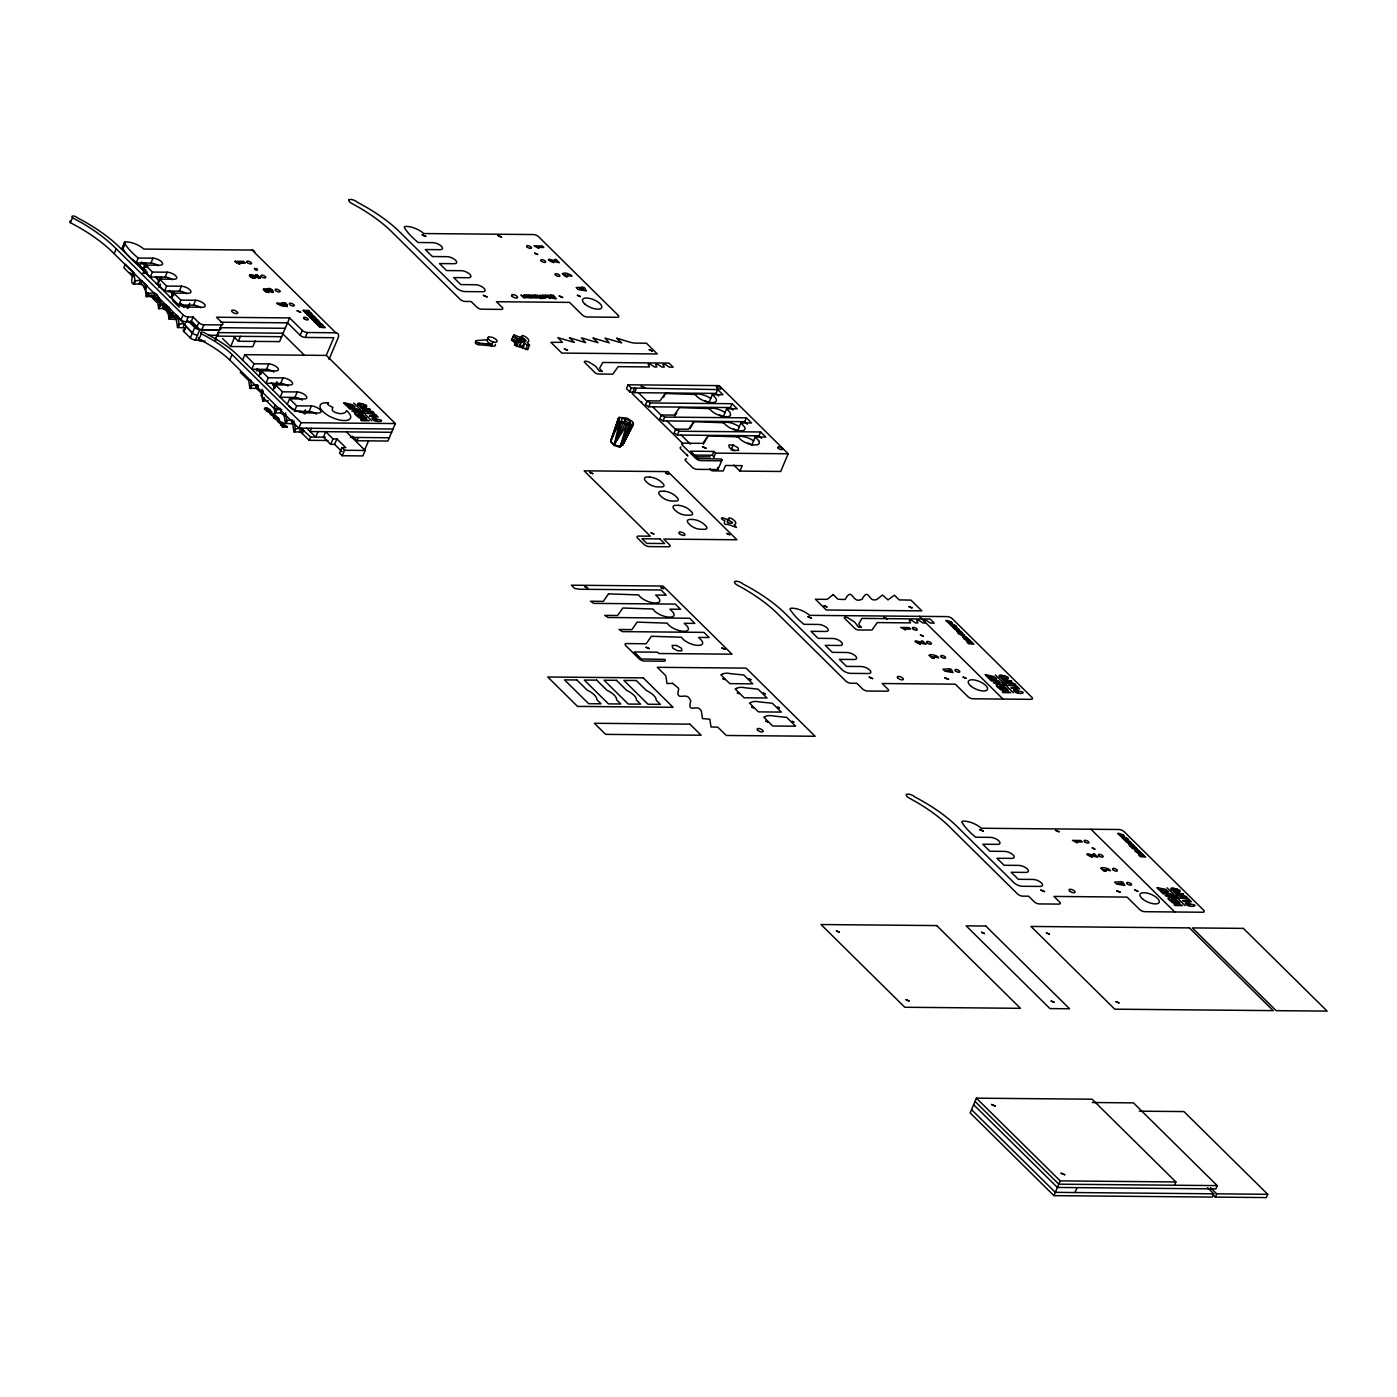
<?xml version="1.0" encoding="UTF-8"?>
<svg xmlns="http://www.w3.org/2000/svg" width="1397" height="1397" viewBox="0 0 1397 1397"><rect width="100%" height="100%" fill="white"/><g stroke="black" fill="none" stroke-linecap="round" stroke-linejoin="round"><path stroke-width="1.5" d="M317.573 320.419L315.67 319.11L317.329 320.611M171.883 295.5L173.455 291.763L174.171 293.597M238.992 263.282L244.877 262.846L239.149 263.527M633.417 424.339L622.695 444.84L620.216 446.551L614.191 444.77L610.646 441.26L619.028 417.389L627.148 418.14L632.09 421.265L633.417 424.339L622.416 445.224L618.941 446.848L614.296 445.468L610.559 441.557L618.469 418.07M249.469 275.279L251.408 274.685L257.275 276.449L249.469 275.157L251.704 277.427L254.795 278.003L252.7 278.16L249.679 276.274L249.853 274.703M259.772 373.558L261.256 369.891M261.152 370.275L261.972 371.742M263.736 289.144L266.897 289.354L263.317 289.65L265.867 292.078L268.591 292.497L263.474 289.092M266.757 289.685C269.935 284.761 277.671 296.408 269.534 291.03M320.245 327.3L318.795 325.518L320.245 327.3L325.064 327.719M516.349 344.256L514.533 345.216L518.916 346.666L520.994 341.759L522.915 342.09C527.664 338.126 518.409 335.769 519.125 340.833M254.76 252.036A5.902 3.772 -45.4 0 0 252.071 250.063L143.769 249.068A13.376 5.413 23 0 0 125.852 241.96L124.508 242.449L124.804 243.689A63.406 25.687 23 0 0 138.251 258.043L152.989 258.183A6.496 2.637 23 0 1 161.458 261.728A6.496 2.637 23 0 1 160.096 265.203L145.358 265.063L152.448 272.066L167.203 272.205A6.496 2.637 23 0 1 175.655 275.75A6.496 2.637 23 0 1 174.293 279.225L159.555 279.086L157.459 283.993L164.567 291.013L179.305 291.152A6.496 2.637 23 0 1 186.692 293.789M514.533 345.216L516.558 340.17L518.584 339.593L513.45 335.839L514.166 334.948L519.038 336.921A5.326 2.148 23 0 1 522.199 337.166L521.919 335.524L524.067 335.961A7.806 3.161 23 0 1 527.193 342.352L529.498 345.146L527.629 349.582L518.916 346.666M318.935 324.523C316.159 324.75 323.004 322.497 317.556 320.699A37.108 15.035 23 0 0 314.587 320.646L311.741 318.376M254.673 278.335L251.198 276.396L255.145 277.2M268.591 292.497L265.273 290.611L268.207 291.047C275.977 292.549 267.91 287.747 269.272 291.379L271.699 290.611M265.5 290.401L268.73 292.165M616.339 427.465L619.028 417.389L610.646 441.26L619.797 421.143L618.4 418.96M618.941 446.848L620.146 446.691L626.712 424.967L632.858 425.02M621.159 422.278L626.712 424.967L614.191 444.77L619.797 421.143L621.159 422.278L614.296 445.468M141.324 263.439L145.602 263.474L147.768 266.67M276.868 381.643L275.96 385.52M610.646 441.26L618.871 420.008M630.379 425.579L620.146 446.691L628.633 425.421M627.393 433.053L622.695 444.84L633.487 423.448M622.835 423.343L614.191 444.77L624.738 424.269M352.254 436.213L356.864 440.754L358.261 437.471M242.537 360.129L244.859 354.663L326.322 355.414L395.334 423.553L387.912 441.033L356.864 440.754M718.215 468.938L721.917 460.207M220.132 327.771A3.894 1.572 23 0 1 219.312 329.849L201.779 329.692A3.894 1.572 23 0 1 196.698 327.562L191.022 321.956L186.115 321.904A3.894 1.572 23 0 1 181.034 319.773L114.17 253.73A100.322 40.653 23 0 0 79.018 227.397L70.409 222.647L72.487 217.74A3.248 1.31 23 0 1 73.185 216.011A3.248 1.31 23 0 1 77.411 217.792A100.322 40.653 23 0 1 121.155 248.858L177.681 304.494L183.95 307.026L202.687 307.253A6.496 2.637 23 0 0 204.049 303.795A6.496 2.637 23 0 0 195.597 300.25L180.859 300.111L173.752 293.108L171.656 298.015L178.764 305.035L193.502 305.157A6.496 2.637 23 0 1 200.889 307.811M114.17 253.73L116.248 248.823A100.322 40.653 23 0 0 81.113 222.472L72.487 217.74M124.508 242.449L122.726 248.596A63.406 25.687 23 0 0 136.173 262.968L150.911 263.107A6.496 2.637 23 0 1 158.28 265.744M122.342 247.915L124.787 242.187M122.43 248.142L125.241 242.013M122.726 248.596L124.804 243.689M136.173 262.968L138.251 258.043M131.632 275.471L133.117 271.961L125.311 264.26L123.827 267.753L131.632 275.471A4.558 1.851 23 0 1 132.436 276.763C128.297 290.96 142.005 278.405 144.415 288.079A4.558 1.851 23 0 1 145.201 289.371L146.301 296.566L151.889 296.426M132.436 276.763L133.902 273.253A4.558 1.851 23 0 0 133.117 271.961M140.102 265.587L141.586 262.095L146.004 267.386M133.448 283.818L134.933 280.326L133.902 273.253M134.129 284.185L135.614 280.692L140.713 280.308L145.899 284.586A4.558 1.851 23 0 1 146.685 285.879C142.581 299.779 155.277 287.992 157.966 296.513A4.558 1.851 23 0 1 158.752 297.805L160.463 305.227L158.909 308.72L164.34 308.37L167.134 310.518A4.558 1.851 23 0 1 167.919 311.81L169.02 319.005L176.284 319.564L177.541 327.422L184.736 327.911M145.69 263.474L144.118 267.491L146.144 263.457M145.69 264.312L143.262 269.97L150.37 276.99L165.108 277.13A6.496 2.637 23 0 1 172.495 279.767M144.485 268.294L145.969 264.801M143.035 273.201L144.52 269.708L132.663 259.44M139.106 283.801L140.591 280.308M143.577 273.253L145.061 269.761M144.415 273.55L145.969 269.918M140.73 284.447L142.215 280.954M150.911 263.107L152.989 258.183M144.415 288.079L145.899 284.586M145.201 289.371L146.685 285.879M150.37 276.99L152.448 272.066M146.214 296.443L147.698 292.951M146.895 296.81L148.379 293.318M158.49 282.264L160.061 278.527L160.323 279.854M158.839 308.72L157.267 301.298A4.558 1.851 23 0 0 156.481 300.006L151.906 295.867L155.224 296.915L154.281 295.448L150.893 294.942L150.911 296.147L149.042 295.046L150.928 296.932L153.443 296.985L154.98 293.562M158.734 287.677L160.271 284.028M165.108 277.13L167.203 272.205M156.481 300.006L157.966 296.513M157.267 301.298L158.752 297.805M164.567 291.013L166.645 286.088L181.4 286.228A6.496 2.637 23 0 1 189.852 289.773A6.496 2.637 23 0 1 188.49 293.23L173.752 293.108M158.298 308.37C162.593 305.245 155.766 302.747 162.733 303.76L163.606 304.633L160.306 304.668L164.776 305.786L159.834 304.86M163.955 308.353L165.44 304.843L168.618 307.026A4.558 1.851 23 0 1 169.404 308.318L170.504 315.512L177.768 316.071L179.026 323.929L185.155 323.842M165.579 308.981L167.064 305.489M171.883 295.78L173.368 292.008M171.971 296.094L173.455 292.602M167.134 310.518L168.618 307.026M167.919 311.81L169.404 308.318M179.305 291.152L181.4 286.228M168.932 318.883L170.417 315.39M169.613 319.249L171.098 315.739M178.764 305.035L180.859 300.111M174.887 318.848L176.371 315.338M176.371 319.756L177.856 316.263M177.454 327.3L178.938 323.79M181.034 319.773L183.129 314.866L116.248 248.823M178.135 327.649L179.619 324.156M183.129 327.282L184.614 323.772M186.115 321.904L188.211 316.997L193.1 317.032L198.793 322.637A3.894 1.572 23 0 0 203.857 324.768L221.39 324.925A3.894 1.572 23 0 0 222.21 322.864L216.535 317.241L289.633 317.922L302.276 330.39A3.894 1.572 23 0 0 307.357 332.521L335.856 332.783A5.885 3.772 -45.4 0 1 338.179 337.742L329.011 359.378M193.502 305.157L195.597 300.25M201.901 340.117L195.405 340.047A3.894 1.572 23 0 1 190.324 337.917L183.933 331.613L186.028 326.688A3.894 1.572 23 0 1 185.487 325.047M191.022 321.956L193.1 317.032M190.324 337.917L194.742 327.544L187.669 320.577M196.698 327.562L198.793 322.637M195.405 340.047L199.806 329.675L219.312 329.849M201.779 329.692L203.857 324.768M393.011 429.019L298.766 428.163L229.754 360.007A68.034 27.573 23 0 0 204.957 342.352L198.985 339.244L201.308 333.778A3.248 1.31 23 0 1 201.989 332.049A3.248 1.31 23 0 1 206.215 333.813A68.034 27.573 23 0 1 237.001 354.594L292.951 409.915M244.877 262.846L243.41 261.361L234.871 261.553L243.27 261.693L244.737 263.177M235.883 262.095L237.28 263.125L235.01 261.222M238.712 264.068L239.69 264.085M239.551 263.946L239.131 262.95M214.911 340.222L221.39 324.925M251.285 276.641L260.331 278.108L259.144 278.073M251.722 276.903L254.795 278.003M252.071 276.973L252.368 276.065M255.529 275.157L257.083 274.842L260.331 278.108M257.083 274.842L260.191 278.422M222.525 338.458L230.68 346.508L234.801 336.799M229.754 360.007L232.077 354.559A68.034 27.573 23 0 0 207.262 336.904L201.308 333.778M233.736 336.712L238.328 341.252L240.424 336.328M265.29 290.541L266.408 290.157M268.207 291.047L267.089 291.013M267.246 289.057L268.434 288.708M268.294 289.039L269.359 288.76M269.219 289.074L270.145 288.882M269.673 290.716L273.358 292.078L271.542 289.441M255.267 340.885L252.805 346.718L230.68 346.508M277.235 302.922C277.27 304.441 276.274 304.895 285.477 303.393L286.961 304.878L285.617 303.062L282.299 302.59M256.262 370.746L275.925 370.921A6.496 2.637 23 0 0 277.287 367.463A6.496 2.637 23 0 0 268.835 363.919L254.079 363.779L251.774 369.245L266.513 369.384A6.496 2.637 23 0 1 273.882 372.021M280.483 304.756L284.185 304.494L284.709 305.472L280.483 304.756L284.709 305.472M268.276 400.852L262.706 400.991L261.606 393.797A4.558 1.851 23 0 0 260.802 392.505L256.35 388.383L249.888 388.331L251.233 384.961L250.465 379.67M285.617 304.511C290.541 308.859 282.735 303.882 287.101 304.546M250.517 388.61L251.914 385.328L257.747 385.118M258.864 376.247L261.204 370.572M260.017 374.326L261.326 370.886L268.276 377.801L283.032 377.941A6.496 2.637 23 0 1 291.484 381.486A6.496 2.637 23 0 1 290.122 384.943L272.694 384.891M260.139 374.501L261.518 371.218M255.511 388.226L256.891 384.943M257.118 388.855L258.515 385.589M266.513 369.384L268.835 363.919M289.633 317.922L279.557 341.619L238.328 341.252M260.802 392.505L262.199 389.222M261.606 393.797L263.003 390.514M268.276 377.801L265.971 383.267L280.71 383.407A6.496 2.637 23 0 1 288.079 386.043M280.395 408.343L273.917 408.273L261.274 395.788L262.653 392.505A2.881 1.17 23 0 1 263.282 391.562M262.619 400.869L264.016 397.586L263.3 401.218M303.376 310.361L306.938 312.125L304.424 311.88L303.376 310.361L308.335 310.448C310.85 313.19 300.931 310.326 309.121 311.252M306.851 313.854L308.161 315.181L313.592 315.722L308.021 315.495C302.101 311.514 319.861 314.674 306.048 313.504L305 312.002L307.078 311.81M275.558 384.018L274.074 387.685L275.488 384.926L282.491 391.824L297.229 391.963A6.496 2.637 23 0 1 305.681 395.508A6.496 2.637 23 0 1 304.319 398.966L289.581 398.844L287.258 404.292M273.061 390.269L275.471 384.542M274.318 388.453L275.628 385.013M306.048 313.504L305 312.002M306.938 312.736L310.344 312.474L307.078 312.404M308.981 311.583L308.335 310.448M305.786 311.199L309.453 311.566L305.646 311.514M308.44 314.831L310.693 315.041M326.252 355.397L333.761 337.707L305.262 337.445A3.894 1.572 23 0 1 300.18 335.315L302.276 330.39M280.71 383.407L283.032 377.941M309.226 316.63C311.531 314.954 313.015 317.957 309.278 316.089M309.61 315.827L310.658 318.149L316.682 318.83C307.165 319.669 318.464 320.664 315.966 318.586L313.312 318.533L315.67 319.11M306.711 314.185L311.129 313.26L306.187 313.172M311.234 314.709L314.43 317.049L311.374 314.377M311.706 317.276L310.605 317.241L311.653 316.333M311.321 316.071L311.566 317.136M310.658 318.149L309.645 316.63M311.252 316.997L313.731 315.862L311.723 315.862M311.566 318.918L312.771 318.202M312.474 317.276L314.849 316.997L315.617 318.237L312.474 317.276L314.569 316.717M273.917 408.273L275.314 405.008M311.688 319.215L311.915 318.272M312.107 318.533L314.517 319.284M312.439 319.948L313.888 319.11L312.928 319.127M305.262 337.445L307.357 332.521M282.491 391.824L280.168 397.289L294.907 397.429A6.496 2.637 23 0 1 302.276 400.066M312.928 320.262L312.142 319.267M313.417 320.472L317.468 320.297M274.703 412.814L276.082 409.496L281.74 409.478L280.36 412.761L275.244 413.128L273.934 407.487M316.84 323.091L317.887 325.396L322.847 325.484L318.027 325.064L316.595 323.563L321.659 324.296L319.651 323.109A37.108 15.035 23 0 1 316.508 323.039L314.15 321.712L314.43 320.297M275.366 413.145L276.763 409.862M314.15 321.712L314.447 320.978A37.108 15.035 23 0 1 316.333 320.978M315.198 321.886L318.865 321.851M315.041 322.497L315.338 321.554M315.408 322.707L316.036 321.816M315.792 322.864L316.648 322.707A37.108 15.035 23 0 0 319.634 322.759L317.905 320.751M317.119 320.664L317.625 319.703M316.368 323.685L316.648 322.707M317.416 321.031L317.713 319.913M317.905 321.904L319.04 321.223M318.481 324.261L318.935 323.109M318.708 326.13L319.686 325.361L318.743 325.763M322.847 325.484L319.581 324.383L321.799 323.964M319.703 324.541L322.986 325.152M319.546 325.693L325.204 327.387M321.764 325.92L319.93 326.584L324.296 326.479M320.053 326.723L321.45 326.427L319.965 325.693M321.31 326.758L321.467 325.711M328.085 440.492L309.226 440.317L300.669 431.987L294.051 431.917L292.619 423.902L285.355 423.343L284.324 416.236L285.721 412.953M294.907 397.429L297.229 391.963M285.337 423.291L286.734 420.026L285.966 414.717M286.018 423.658L287.415 420.375L292.671 419.973L291.275 423.256M288.812 405.776A12.975 5.256 23 0 0 305.751 412.883L318.516 412.988A6.496 2.637 23 0 0 319.896 409.531A6.496 2.637 23 0 0 311.426 405.986L296.688 405.846L294.365 411.312L309.104 411.451A6.496 2.637 23 0 1 316.49 414.088M292.776 424.182L294.173 420.899M293.859 431.708L295.256 428.425L294.435 422.785M294.54 432.075L295.937 428.792L301.315 428.442L310.623 437.034L325.274 437.174M304.092 413.18L305.489 409.897L304.092 412.517L304.895 414.106M298.766 428.163L301.088 422.697L395.334 423.553M299.517 431.69L300.914 428.408M309.104 411.451L311.426 405.986M301.141 432.337L302.538 429.054M302.346 433.524L303.725 430.241M311.426 428.268L310.029 431.551L391.614 432.302M309.226 440.317L310.623 437.034M318.01 431.621L315.705 437.086L306.502 428.006M332.992 438.885L325.711 431.69L323.406 437.156L330.67 444.351L332.992 438.885L336.921 438.92L345.792 447.686L341.863 447.651L339.558 453.099L342.213 455.736L362.853 455.928L365.176 450.463L346.351 431.883M330.67 444.351L334.599 444.386L336.921 438.92M342.213 455.736L344.535 450.271L365.176 450.463M364.338 450.76L368.459 441.05M475.923 342.143L476.569 340.606L487.326 339.663A4.924 1.991 23 0 0 491.901 344.273L479.119 343.138A2.357 0.96 23 0 1 476.272 341.863A2.357 0.96 23 0 1 476.569 340.606M475.574 342.213A2.357 0.96 23 0 0 475.801 343.54A2.357 0.96 23 0 0 478.473 344.675L479.119 343.138M487.326 339.663L488.356 337.253M492.914 341.863L491.255 345.792L478.473 344.675M516.209 343.313L511.564 340.257L513.45 335.839M511.564 340.257L514.166 334.948M513.764 341.794L515.65 337.375M515.563 342.405L517.746 338.196M515.214 344.203L517.082 339.768M516.628 346.613L518.514 342.178L520.784 342.23M519.754 340.798L521.116 337.847M520.348 341.06L521.849 337.952M521.029 341.2L522.268 338.249M521.291 341.078L522.67 338.179M519.771 346.054L523.002 338.476M522.234 341.444L523.369 338.441M522.443 341.741L523.7 338.79M523.002 341.828L524.154 338.825M523.683 342.265L524.346 339.157M522.426 346.962L524.294 342.544L522.915 342.09M522.757 347.207L524.294 342.544M523.246 348.115L524.643 342.789M525.604 349.599L527.472 345.181L529.498 345.146M733.809 465.044L739.939 471.103L780.679 471.47L788.187 453.781L719.193 385.624L628.074 384.804L626.45 388.628L629.68 391.824L634.587 392.662L716.085 393.413L718.687 395.98M629.68 391.824L631.304 387.999L717.691 389.588L722.913 394.74L712.348 394.653L708.855 402.842A11.787 4.785 23 0 0 705.974 401.131L704.909 400.642M634.622 388.017L632.23 393.605L683.011 443.757M634.587 392.662L636.211 388.837M625.437 418.733L621.403 418.698L621.909 421.161L626.45 423.675L630.484 423.71L629.977 421.248L625.437 418.733L624.075 422.767M625 420.584L629.052 423.431L629.977 421.248M712.348 394.653L714.827 397.097A10.827 4.383 23 0 1 712.313 402.58A11.403 4.628 23 0 1 695.322 394.495L665.199 393.483L659.943 400.974L647.108 400.852L645.484 404.676L648.767 406.789L730.387 407.54L732.988 410.107M648.767 406.789L650.391 402.965L732.011 403.716L737.214 408.867L726.65 408.78L723.175 416.97A11.787 4.785 23 0 0 720.276 415.258L719.56 414.769M663.575 397.307L665.199 393.483M726.65 408.78L730.125 412.464L730.614 415.136A10.827 4.383 23 0 1 726.615 416.708A11.403 4.628 23 0 1 709.624 408.623L679.518 407.61L674.245 415.101L661.427 414.979L659.803 418.803L663.069 420.916L744.688 421.667L747.29 424.234M663.069 420.916L664.693 417.092L746.312 417.843L751.516 422.994L740.951 422.907L737.476 431.097A11.787 4.785 23 0 0 734.578 429.385L733.53 428.879M740.951 422.907L744.758 427.203A10.827 4.383 23 0 1 740.916 430.835A11.403 4.628 23 0 1 723.925 422.75L693.82 421.737L688.546 429.228L675.729 429.106L674.105 432.93L677.37 435.043L758.99 435.794L761.592 438.361M677.37 435.043L678.994 431.219L760.614 431.97L765.818 437.121L755.236 436.999L751.778 445.224A11.787 4.785 23 0 0 748.879 443.513L747.814 443.024M693.82 421.737L690.083 428.565M716.085 393.413L717.691 389.588M758.99 441.19L759.374 442.43A10.827 4.383 23 0 1 755.218 444.962A11.403 4.628 23 0 1 738.245 436.877L708.122 435.864L703.337 444.176M730.387 407.54L732.011 403.716M693.174 455.073L712.26 455.247L713.884 451.423L715.596 453.117L788.187 453.781M713.85 457.221L715.596 453.117M731.539 448.891L733.163 445.067L738.035 447.756L738.576 450.41L734.263 450.375M744.688 421.667L746.312 417.843M739.939 471.103L742.261 465.638L725.549 465.48L723.227 470.946L712.994 470.859A6.496 4.156 -45.4 0 1 709.99 468.676M758.99 435.794L760.614 431.97M1174.475 1185.232L1175.872 1181.949L1092.105 1099.212L976.416 1098.164L970.164 1112.903L1053.932 1195.64L1212.369 1197.089L1213.766 1193.806L1207.549 1187.677M1053.932 1195.64L1060.201 1180.884L1175.872 1181.949M1074.974 1192.532L1077.07 1187.625M1092.227 1102.512L1133.456 1102.879L1217.241 1185.616L1215.844 1188.899L1057.407 1187.45L973.639 1104.713M1215.32 1197.107L1216.7 1193.841L1267.725 1194.295L1266.328 1197.578L1215.32 1197.107L1212.212 1194.051M313.976 321.275L316.386 320.664M633.033 422.4L622.695 444.84L631.828 425.456L620.216 446.551M158.577 282.019L161.476 276.763M189.765 303.306L188.089 308.143M187.303 308.562L189.241 305.052M373.645 418.856L374.186 418.663A3.056 1.24 23 0 1 374.623 418.681L376.893 419.956M674.734 415.922L676.829 412.936M708.122 435.864L702.866 443.355L683.29 443.181A3.894 1.572 23 0 0 682.469 445.259L695.881 458.495A3.894 1.572 23 0 0 700.962 460.626L720.45 460.8A3.894 1.572 23 0 0 721.516 459.002L698.011 458.583L690.555 451.196L713.884 451.423M122.412 247.356L123.774 246.885M178.205 317.783L192.419 333.01A3.894 1.572 23 0 0 197.501 335.14M317.835 323.964L319.075 324.191M349.302 407.033L352.323 408.238L349.25 407.418M990.875 678.942L993.896 680.129L990.84 679.309M1162.636 891.845L1165.657 893.032L1162.583 892.229M569.522 337.76L585.622 342.649L581.379 337.864L598.021 342.684L593.166 338.126M593.184 337.987L609.284 342.876L605.041 338.074L621.682 342.911L616.845 338.353M616.845 338.214L629.331 342.003A13.079 5.309 23 0 0 635.618 343.121L646.444 343.208L657.341 353.965L561.804 353.092L550.907 342.335L562.485 342.352L557.822 337.62L574.359 342.475L569.505 337.899M520.383 337.882C516.069 339.488 530.022 344.221 524.853 339.261M348.342 406.073L348.482 406.056A2.427 0.978 23 0 0 347.731 406.911A3.912 1.589 23 0 0 348.307 407.575L349.861 409.077L357.353 409.146L353.249 408.238L355.117 406.929L354.14 405.986L351.695 406.894A2.27 0.926 23 0 0 349.791 406.16A3.65 1.484 23 0 0 348.499 406.073M304.86 312.334L306.938 312.125M162.122 305.105L165.44 304.843M310.85 316.648L311.845 316.944M963.668 635.845C967.842 634.535 958.22 633.819 961.38 634.587L958.901 633.871L967.248 637.94L963.843 637.905L962.271 636.63L963.092 636.124M280.36 412.761L283.521 414.944A4.558 1.851 23 0 1 284.324 416.236M328.365 402.93A2.462 0.995 23 0 0 327.596 403.209A3.37 1.362 23 0 0 328.784 405.182A10.443 4.226 23 0 0 332.905 407.4A30.228 12.241 23 0 0 332.259 410.002A3.807 1.537 23 0 0 336.031 412.726A8.941 3.615 23 0 0 342.003 413.529A16.38 6.636 23 0 0 346.491 410.578A16.467 6.671 23 0 1 345.076 420.549A16.467 6.671 23 0 1 322.724 411.382A16.467 6.671 23 0 1 327.631 402.825L328.47 402.912M155.521 277.566L161.965 277.619M167.675 291.676L174.119 291.729M551.326 298.067L547.187 295.186L550.086 295.413L552.933 298.085L549.72 296.112M155.119 297.229L156.796 297.91L155.783 297.893M181.977 305.803L188.42 305.856M171.464 314.046L172.722 314.29L170.364 313.207M220.901 322.218L287.555 322.829L300.18 335.315M220.726 327.701L285.215 328.295M218.142 332.626L283.137 333.219M208.328 335.228L216.989 335.315A3.894 1.572 23 0 0 218.054 333.516L218.054 333.516M216.657 336.118L281.653 336.712M199.3 341.043L205.132 341.095M353.738 403.035L360.251 409.373M365.333 414.49L371.742 420.811M376.858 419.956L373.959 419.467A2.497 1.013 23 0 1 373.488 418.821M350.507 437.401L389.292 437.767M733.163 445.067L728.85 445.032L729.391 447.686L734.787 450.69M694.326 456.767L710.252 456.924M950.798 623.062L952.056 623.306L949.698 622.224M965.379 639.756L969.396 639.791L971.125 641.625L967.405 641.764L966.532 640.891L969.832 640.874L965.1 639.389M995.31 674.926L1001.736 681.265M1006.905 686.381L1013.331 692.72M1002.994 699.076L973.028 698.797A3.894 1.572 23 0 1 967.946 696.666L955.304 684.181L882.206 683.517L887.881 689.123A3.894 1.572 23 0 1 887.06 691.201L867.589 691.026A3.894 1.572 23 0 1 862.508 688.896L856.832 683.29L850.93 683.238A3.894 1.572 23 0 1 845.849 681.107L778.967 615.064A100.322 40.653 23 0 0 743.833 588.713L737.389 585.151A4.994 2.026 23 0 1 734.578 581.781L734.735 581.571A5.186 2.095 23 0 1 743.082 584.051A100.322 40.653 23 0 1 786.843 615.134L842.216 669.827A6.514 2.637 23 0 0 850.354 673.371L868.358 673.529A6.496 2.637 23 0 0 869.737 670.071A6.496 2.637 23 0 0 861.268 666.526L846.53 666.386L839.422 659.367L854.161 659.506A6.496 2.637 23 0 0 855.523 656.049A6.496 2.637 23 0 0 847.071 652.504L832.333 652.364L825.225 645.344L839.964 645.484A6.496 2.637 23 0 0 841.326 642.026A6.496 2.637 23 0 0 832.874 638.481L818.118 638.342L811.028 631.322L825.767 631.461A6.496 2.637 23 0 0 827.129 628.004A6.496 2.637 23 0 0 818.677 624.459L803.921 624.319A63.406 25.687 23 0 1 790.475 609.965A3.807 1.537 23 0 1 791.523 608.236A13.376 5.413 23 0 1 809.439 615.344L947.236 616.601A3.894 1.572 23 0 1 952.317 618.731L1031.824 697.26A3.894 1.572 23 0 1 1031.003 699.321L1002.994 699.076L919.226 616.339M1137.123 852.659L1141.157 852.694L1142.886 854.545L1139.166 854.667L1138.293 853.794L1141.593 853.777L1136.861 852.292M1167.071 887.828L1173.48 894.167M1178.666 899.284L1185.093 905.623M1139.306 1111.174L1183.94 1111.575L1267.725 1194.295M1217.241 1185.616L1058.804 1184.167L975.036 1101.43M1213.766 1193.806L1055.329 1192.357L971.544 1109.637M362.207 404.117L360.216 404.082A4.732 1.921 23 0 0 359.291 404.309A2.2 0.891 23 0 0 359.064 404.624L359.937 405.479A3.685 1.502 23 0 0 362.155 406.003L364.303 406.038A4.331 1.764 23 0 0 364.949 405.846A2.183 0.873 23 0 0 365.193 405.532L364.303 404.676A3.475 1.397 23 0 0 362.26 404.17M1173.567 888.894L1175.541 888.929A4.383 1.781 23 0 1 1176.763 889.156A2.183 0.891 23 0 1 1177.654 889.47L1178.527 890.343A3.231 1.31 23 0 1 1177.601 890.815L1175.558 890.867A4.278 1.729 23 0 1 1174.144 890.622A2.183 0.891 23 0 1 1173.27 890.291L1172.415 889.557A3.754 1.519 23 0 1 1173.62 888.946M277.095 303.236L282.578 303.341M285.477 304.843L286.961 304.878M287.38 306.275L279.19 304.878M287.241 306.607L280.745 305.541M303.236 310.693L308.196 310.78M310.798 317.817L315.757 317.905M312.631 318.533L313.749 319.442M281.478 424.094L281.513 423.85M270.023 290.506L271.455 290.803M163.292 307.183L164.881 306.938M1135.691 850.162L1137.298 849.917M159.433 284.813L156.045 283.399M308.58 314.5L310.833 314.709M280.622 304.424L284.848 305.14M172.268 297.998L169.439 296.635M512.297 339.384L513.345 339.611M521.483 345.845L523.019 345.792M315.932 322.532L314.831 321.939M173.769 295.675L169.351 290.384M261.571 373.802L257.153 368.511M527.472 345.181L525.132 343.679M518.514 342.178L516.419 340.781M275.419 387.702L271.455 382.638M647.108 400.852L650.391 402.965M661.427 414.979L664.693 417.092M675.729 429.106L678.994 431.219M180.527 303.376L183.706 305.437L183.758 306.816M1014.693 683.919L1014.921 684.111A4.593 1.851 23 0 1 1015.532 684.705L1015.671 684.879A2.654 1.083 23 0 1 1015.759 685.787L1015.2 686.032A6.618 2.689 23 0 1 1014.065 686.119L1008.232 685.246L1013.104 685.194A6.199 2.515 23 0 0 1013.681 685.159A2.497 1.013 23 0 0 1014.17 685.019L1012.161 683.622A6.304 2.55 23 0 0 1011.358 683.587L1005.561 682.609L1010.712 682.662A6.304 2.55 23 0 1 1011.812 682.749L1012.354 682.871A3.143 1.275 23 0 1 1013.174 683.116A2.707 1.1 23 0 1 1014.659 683.901M373.121 412.01L373.348 412.202A4.593 1.851 23 0 1 373.959 412.796L374.099 412.971A2.654 1.083 23 0 1 374.169 413.879L373.785 414.088A6.618 2.689 23 0 1 372.475 414.211L366.555 413.233L371.515 413.285A6.199 2.515 23 0 0 372.091 413.25A2.497 1.013 23 0 0 372.597 413.128L370.746 411.748A6.304 2.55 23 0 0 369.786 411.678L364.076 410.805L369.14 410.753A6.304 2.55 23 0 1 370.222 410.858L370.781 410.962A3.143 1.275 23 0 1 371.602 411.207A2.707 1.1 23 0 1 373.086 411.993M755.253 437.034L758.746 440.719M1121.704 835.127L1123.817 836.209L1121.442 835.127M712.26 455.247L713.972 456.941M1090.987 829.242L1174.755 911.979M638.377 392.697L647.51 401.725M652.678 406.824L661.811 415.852M666.98 420.951L676.113 429.979M681.282 435.078L690.415 444.106M628.074 384.804L631.304 387.999M1210.501 1187.712L1216.7 1193.841M252.071 250.063L335.856 332.783M282.561 333.639L303.97 354.786M341.863 447.651L344.535 450.271M244.859 354.663L254.079 363.779M289.581 398.844L296.688 405.846M334.599 444.386L342.003 451.685M159.555 279.086L166.645 286.088M159.188 281.688L155.94 277.147M232.077 354.559L301.088 422.697M173.28 301.281L179.305 307.235M190.987 320.629L198.077 327.649M976.416 1098.164L1060.201 1180.884M240.214 372.178L248.037 379.879A4.558 1.851 23 0 1 248.823 381.171L249.836 388.244M186.028 326.688L192.419 333.01M159.991 301.071L158.332 300.407L158.996 301.071M130.288 272.904L133.361 275.925M141.027 283.504L145.62 288.044M154.823 297.124L157.896 300.163M156.289 299.307L158.612 300.006L156.569 298.225L152.622 298.347L154.665 300.111L155.731 300.18L153.775 299.063L157.477 299.255L156.132 299.517M281.548 422.977L283.643 424.042L281.286 422.977M163.362 308.335L164.27 309.226M163.117 308.318L164.025 309.226M274.022 418.087L275.192 418.995M753.612 440.823L753.629 440.858A11.787 4.785 23 0 0 750.748 439.147L748.792 438.239A11.787 4.785 23 0 0 737.005 437.156M310.344 312.474L312.212 314.36M311.147 313.749L312.072 314.674M255.668 274.825L257.275 276.449M527.175 348.447L527.629 349.582M1006.766 677.44L1005.892 676.567A2.183 0.891 23 0 0 1005.019 676.253A4.383 1.781 23 0 0 1003.797 676.043L1001.806 675.991A3.754 1.519 23 0 0 1000.531 676.48L1001.509 677.388A2.183 0.891 23 0 0 1002.382 677.702A4.278 1.729 23 0 0 1003.605 677.929L1005.892 677.929A3.231 1.31 23 0 0 1006.835 677.475M300.058 410.893L300.111 412.272M495.184 344.291A4.924 1.991 23 0 1 493.49 346.194A4.924 1.991 23 0 1 487.885 344.151M708.803 408.675A11.787 4.785 23 0 1 720.188 410.002L722.127 410.893A11.787 4.785 23 0 1 725.008 412.586M694.501 394.548A11.787 4.785 23 0 1 705.887 395.875L707.825 396.765A11.787 4.785 23 0 1 710.741 398.477M641.834 401.952A6.496 4.156 -45.4 0 1 641.467 401.55M731.015 449.851A3.248 1.31 23 0 1 733.338 450.69M680.985 447.057A3.894 1.572 23 0 0 680.845 449.066L687.865 455.998A3.894 1.572 23 0 1 687.184 454.724M723.105 422.785A11.787 4.785 23 0 1 734.49 424.129L736.429 425.02A11.787 4.785 23 0 1 739.31 426.714M717.569 467.454A3.894 1.572 23 0 1 716.748 469.532L697.243 469.357A3.894 1.572 23 0 1 692.179 467.227L685.787 460.923A3.894 1.572 23 0 1 686.608 458.845M1185.616 902.567A3.283 1.327 23 0 0 1186.158 904.226C1186.961 906.95 1197.543 906.932 1194.435 904.837L1190.646 904.121A2.794 1.135 23 0 0 1187.956 902.724A3.685 1.484 23 0 0 1185.878 902.706M1163.107 890.937A3.65 1.484 23 0 0 1161.833 890.884L1161.675 890.884A2.427 0.978 23 0 0 1161.064 891.723A3.912 1.589 23 0 0 1161.658 892.386L1163.212 893.888L1170.703 893.958L1166.093 892.561L1168.451 891.74L1167.49 890.78L1165.028 891.688A2.27 0.926 23 0 0 1163.125 890.972M1013.855 689.664A3.283 1.327 23 0 0 1014.397 691.323C1015.2 694.047 1025.782 694.03 1022.674 691.934L1018.884 691.218A2.794 1.135 23 0 0 1016.195 689.821M1014.135 689.804A3.685 1.484 23 0 1 1016.213 689.856M145.515 273.009A2.881 1.17 23 0 1 147.523 272.153M158.926 286.228A2.881 1.17 23 0 1 159.957 285.267M183.933 331.613A3.894 1.572 23 0 1 184.753 329.535M215.714 338.161A3.894 1.572 23 0 1 215.592 340.17M173.193 301.019A2.881 1.17 23 0 1 173.228 300.774M199.806 329.675A3.894 1.572 23 0 1 194.742 327.544M188.211 316.997A3.894 1.572 23 0 1 183.129 314.866M70.409 222.647A3.248 1.31 23 0 1 70.514 220.97M246.728 364.373A2.881 1.17 23 0 1 246.658 363.849M289.633 406.754A2.881 1.17 23 0 1 289.581 406.23M261.274 395.788A2.881 1.17 23 0 1 261.903 394.827M261.029 378.5A2.881 1.17 23 0 1 260.96 377.976M198.985 339.244A3.248 1.31 23 0 1 199.09 337.568M372.283 417.755A3.283 1.327 23 0 0 372.824 419.414C373.61 422.138 384.21 422.121 381.102 420.026L377.295 419.31A2.794 1.135 23 0 0 374.623 417.913A3.685 1.484 23 0 0 372.545 417.913M365.385 413.32L361.823 412.028L365.35 413.512M1006.975 685.228L1003.413 683.866L1006.975 685.228M1178.719 898.131L1175.156 896.839L1178.684 898.323M1015.2 690.817L1018.43 691.864L1016.213 690.589A3.056 1.24 23 0 0 1015.759 690.572L1015.217 690.764M1186.961 903.719L1190.192 904.767L1187.974 903.492A3.056 1.24 23 0 0 1187.52 903.475L1186.979 903.667M532.956 297.369L529.026 295.011L531.908 297.718L534.754 297.91L530.616 295.029L532.956 297.369M157.791 302.241L155.346 301.298L161.144 302.206L157.791 302.241M268.695 411.993L266.268 411.05L272.066 411.975L268.765 411.958M539.347 297.439L535.4 295.081L538.264 297.753L541.792 298.609L537.007 295.099L539.347 297.491M538.107 247.461L538.788 248.369L533.986 245.837L542.368 245.977L543.835 247.461L538.107 247.461M904.819 629.069L905.518 629.995L900.698 627.445L909.098 627.602L910.565 629.087L904.819 629.069M1076.581 841.972L1077.279 842.897L1072.459 840.365L1080.841 840.505L1082.326 841.989L1076.581 841.972M297.159 310.78L300.687 312.264L297.159 310.78M422.156 234.888L425.753 236.39L422.156 234.888M483.414 295.378L487.012 296.897L483.414 295.378M497.943 235.569L501.54 237.071L497.943 235.569M559.202 296.077L562.799 297.596L559.341 295.92M564.405 348.953L567.514 350.245L564.405 348.953M589.778 472.378L592.782 473.618L589.778 472.378M584.906 586.792L587.893 588.05L585.011 586.653M602.264 371.445L599.313 371.165L595.751 366.346L590.023 362.661A4.82 1.956 23 0 0 585.36 361.229A2.602 1.048 23 0 0 584.819 362.609L594.93 372.597A2.602 1.048 23 0 0 598.318 374.012L612.148 374.152A2.602 1.048 23 0 0 613.126 373.75L618.138 366.643L649.448 366.957L648.138 364.373L650.548 364.39L654.495 366.992L656.852 367.027L655.542 364.442L657.97 364.46L661.899 367.062L664.256 367.097L662.964 364.512L665.374 364.53L669.32 367.132L673.144 367.149L669.058 363.115L602.753 362.469L599.854 367.743A4.61 1.868 23 0 0 600.57 369.576L602.264 371.445M649.273 349.756L652.259 350.996L649.273 349.756M651.054 532.868L654.04 534.125L651.159 532.746M646.165 647.3L649.151 648.557L646.165 647.3M665.566 473.059L668.569 474.316L665.566 473.059M660.676 587.491L663.68 588.748L660.798 587.351M702.551 446.778L706.131 448.28L702.551 446.778M726.842 533.567L729.828 534.824L726.946 533.427M721.952 647.998L724.938 649.256L721.952 647.998M723.052 678.767L724.851 679.518L723.052 678.767M737.354 692.877L739.153 693.628L737.424 692.807M749.106 678.994L750.888 679.763L749.106 678.994M751.656 707.004L753.437 707.755L751.656 707.004M763.391 693.122L765.189 693.872L763.391 693.122M765.94 721.114L767.739 721.865L765.94 721.114M777.692 707.249L779.491 708L777.762 707.161M791.994 721.358L793.793 722.109L791.994 721.358M807.903 616.671L811.482 618.173L807.903 616.671M824.143 605.827L827.146 607.084L824.265 605.687M836.436 930.996L839.422 932.253L836.541 930.856M861.373 627.375L858.422 627.096L854.859 622.276L848.503 618.173A2.881 1.17 23 0 0 845.447 617.16A2.881 1.17 23 0 0 844.434 618.138L854.947 628.528A2.602 1.048 23 0 0 858.334 629.96L871.257 630.064A2.602 1.048 23 0 0 872.234 629.68L877.246 622.573L910.512 622.887L909.22 620.32L911.63 620.338L915.559 622.94L917.916 622.957L916.624 620.39L919.034 620.408L922.98 623.01L925.338 623.027L924.028 620.46L926.438 620.478L930.385 623.079L934.226 623.097L930.123 619.063L861.862 618.4L858.963 623.673A4.61 1.868 23 0 0 859.679 625.507L861.373 627.375M869.161 677.178L872.758 678.68L869.301 677.021M883.69 617.369L887.27 618.871L883.69 617.369M908.906 606.577L912.014 607.887L908.906 606.577M906.007 999.711L909.01 1000.968L906.007 999.711M944.948 677.877L948.546 679.379L944.948 677.877M979.664 829.574L983.244 831.093L979.664 829.574M981.585 932.323L984.571 933.58L981.689 932.183M991.556 1104.503L995.135 1106.022L991.556 1104.503M1040.922 890.081L1044.519 891.583L1040.922 890.081M1046.423 932.917L1049.409 934.174L1046.423 932.917M1055.451 830.272L1059.031 831.774L1055.451 830.272M1051.155 1001.038L1054.141 1002.295L1051.155 1001.038M1061.126 1173.218L1064.724 1174.72L1061.126 1173.218M1116.709 890.78L1120.307 892.281L1116.709 890.78M1115.993 1001.632L1118.98 1002.889L1115.993 1001.632M727.854 524.329C722.668 525.132 724.572 522.251 724.833 520.697C719.071 518.776 721.341 516.087 726.021 519.247A5.326 2.148 23 0 1 729.164 519.509L728.902 517.85L731.033 518.287A7.806 3.161 23 0 1 734.176 524.678L736.481 527.49L727.854 524.329M1186.036 897.712L1185.913 897.922A2.497 1.013 23 0 1 1185.424 898.061A6.199 2.515 23 0 1 1184.866 898.096L1179.889 898.044L1185.826 899.022A6.618 2.689 23 0 0 1186.961 898.935L1187.52 898.69A2.654 1.083 23 0 0 1187.433 897.8L1187.293 897.607A4.593 1.851 23 0 0 1186.682 897.014L1186.455 896.822A2.707 1.1 23 0 0 1184.935 896.018A3.143 1.275 23 0 0 1184.115 895.774L1183.573 895.652A6.304 2.55 23 0 0 1182.473 895.564L1177.322 895.512L1183.119 896.49A6.304 2.55 23 0 1 1183.923 896.525L1186.036 897.712M364.617 413.058L362.591 412.325L364.617 413.058M1006.207 684.949L1004.181 684.198L1006.207 684.914M1177.968 897.852L1175.925 897.136L1177.968 897.852M562.415 273.742L565.401 276.571L567.671 276.816L564.388 274.86L568.369 275.715C566.518 273.568 573.94 275.873 568.614 275.366C577.625 278.702 566.029 270.774 562.415 273.742M929.145 655.35L932.113 658.197L934.401 658.441L931.118 656.485L935.082 657.323C933.109 655.158 940.74 657.533 935.344 656.974C944.267 660.275 933.004 652.626 929.284 655.193M1100.906 868.27L1103.874 871.099L1106.162 871.344L1102.862 869.388L1106.843 870.226C1104.835 868.096 1112.518 870.401 1107.105 869.877C1116.116 873.23 1104.503 865.302 1100.906 868.27M956.229 626.293C954.884 624.337 953.26 628.65 949.925 624.494L954.099 624.599L956.229 626.293M1127.99 839.195C1127.012 837.065 1124.725 841.553 1121.686 837.414L1125.86 837.519L1127.99 839.195M527.996 295.85L529.725 297.404L528.083 295.832M168.862 313.417C172.774 318.376 175.917 311.88 168.862 313.417M279.784 423.186C283.643 428.128 286.769 421.632 279.784 423.186M948.179 622.433C952.108 627.393 955.251 620.897 948.179 622.433M1119.94 835.336C1123.869 840.313 1127.012 833.799 1119.94 835.336M1136.634 848.328C1134.364 851.489 1127.484 844.626 1133.142 847.49C1133.98 848.485 1134.539 845.482 1136.634 848.328M728.099 520.313C723.244 523.613 740.183 524.731 728.186 520.33M165.021 309.68C171.499 312.491 168.775 309.628 165.021 309.68M275.942 419.449C282.369 422.243 279.627 419.362 275.942 419.449M540.587 295.658L541.355 296.531L539.225 295.396L541.634 295.378L544.673 298.329L541.844 298.137L540.656 297.09L543.293 298.032L540.691 295.64M166.61 307.742C159.922 309.558 162.227 302.992 166.61 307.742M277.532 417.493C270.756 419.292 273.096 412.744 277.532 417.493M1139.026 850.721C1132.199 852.502 1134.608 845.953 1139.026 850.721M641.275 386.27L644.873 387.772L641.275 386.27M550.313 260.68L553.771 262.619L548.55 260.191A2.637 1.065 23 0 1 549.126 259.248L556.25 261.064L554.626 259.44L556.058 259.458L559.306 262.723L550.313 260.68M917.026 642.306L920.483 644.244L915.262 641.817A2.637 1.065 23 0 1 915.856 640.856L922.963 642.672L921.356 641.048L922.771 641.083L926.019 644.331L917.026 642.306M1088.787 855.208L1092.244 857.147L1087.023 854.72A2.637 1.065 23 0 1 1087.617 853.759L1094.724 855.575L1093.1 853.951L1094.532 853.986L1097.78 857.234L1088.787 855.208M536.238 297.421L535.261 295.361L532.274 295.046C533.706 298.958 539.679 297.666 536.238 297.421M524.364 295.448C523.648 297.631 522.495 293.248 525.901 295.535C531.855 299.395 521.098 296.95 525.586 296.356L524.364 295.448M543.87 295.623L546 297.561L544.062 295.623M269.499 409.565C261.169 411.696 264.487 404.466 269.499 409.565M523.578 297.613L520.976 294.942L525.097 297.823L523.578 297.613M955.129 629.244C954.832 630.396 962.638 632.579 958.621 629.139L955.129 629.244M957.224 631.444L958.01 633.365L962.935 633.4L958.517 632.352L961.765 632.247L960.892 631.374L957.224 631.444M1126.89 842.147C1126.471 843.264 1134.556 845.517 1130.383 842.042L1127.082 842.059M1128.986 844.347L1129.771 846.268L1134.696 846.303L1130.278 845.272L1133.526 845.168L1132.635 844.277L1128.986 844.347M268.364 408.989L264.644 408.78L268.364 408.989M269.97 413.599L271.664 415.503L275.68 415.555L271.28 414.507L274.528 414.403L273.637 413.529L270.11 413.529M952.597 626.904L954.291 628.807L958.325 628.842L953.907 627.794L957.155 627.707L956.281 626.834L952.597 626.904M1124.358 839.807L1126.052 841.71L1130.068 841.745L1125.668 840.697L1128.916 840.61L1128.025 839.737L1124.358 839.807M534.056 295.535L534.876 296.426L534.143 295.518M531.209 297.753L528.712 297.858C523.351 294.959 526.948 292.671 531.209 297.753M542.7 295.256C545.93 301.246 549.091 295.011 542.7 295.256M254.481 268.556C256.559 272.886 259.999 268.014 254.481 268.556M534.684 253.171L537.635 254.464L534.684 253.171M577.415 295.273L580.366 296.566L577.415 295.273M920.431 634.971L923.382 636.264L920.431 634.971M963.162 677.074L966.113 678.366L963.162 677.074M1092.192 847.874L1095.056 849.324L1092.367 847.769M1134.923 889.976L1137.857 891.269L1134.923 889.976M951.549 625.402L953.854 625.612L951.549 625.402M1123.31 838.305L1125.615 838.514L1123.31 838.305M959.058 630.222L957.591 629.995L959.058 630.222M1130.802 843.124L1129.352 842.915L1130.802 843.124M273.585 416.708L276.396 416.9L273.585 416.708M963.319 637.015L966.13 637.207L963.319 637.015M348.988 199.771L348.848 199.998A4.994 2.026 23 0 0 351.66 203.351L358.086 206.931A100.322 40.653 23 0 1 393.221 233.264L460.102 299.307A3.894 1.572 23 0 0 465.184 301.438L471.086 301.49L476.761 307.096A3.894 1.572 23 0 0 481.843 309.226L501.331 309.401A3.894 1.572 23 0 0 502.134 307.34L496.459 301.717L569.557 302.398L582.2 314.866A3.894 1.572 23 0 0 587.281 316.997L617.247 317.276A3.894 1.572 23 0 0 618.068 315.198L538.561 236.687A3.894 1.572 23 0 0 533.479 234.556L423.693 233.543A13.376 5.413 23 0 0 405.794 226.436A3.807 1.537 23 0 0 404.728 228.165A63.406 25.687 23 0 0 418.174 242.519L432.93 242.659A6.496 2.637 23 0 1 441.382 246.204A6.496 2.637 23 0 1 440.02 249.679L425.282 249.539L432.389 256.542L447.127 256.681A6.496 2.637 23 0 1 455.579 260.226A6.496 2.637 23 0 1 454.217 263.701L439.479 263.562L446.586 270.564L461.324 270.704A6.496 2.637 23 0 1 469.794 274.249A6.496 2.637 23 0 1 468.414 277.724L453.676 277.584L460.783 284.586L475.521 284.726A6.496 2.637 23 0 1 483.991 288.271A6.496 2.637 23 0 1 482.629 291.729L464.607 291.571A6.514 2.637 23 0 1 456.47 288.026L401.096 233.334A100.322 40.653 23 0 0 357.335 202.268A5.186 2.095 23 0 0 348.988 199.771M906.496 794.474L906.339 794.683A4.994 2.026 23 0 0 909.15 798.054L915.594 801.616A100.322 40.653 23 0 1 950.728 827.967L1017.61 894.01A3.894 1.572 23 0 0 1022.691 896.141L1028.576 896.193L1034.269 901.798A3.894 1.572 23 0 0 1039.333 903.929L1058.821 904.103A3.894 1.572 23 0 0 1059.642 902.025L1053.967 896.42L1127.065 897.101L1139.708 909.569A3.894 1.572 23 0 0 1144.789 911.7L1202.765 912.241A3.894 1.572 23 0 0 1203.585 910.163L1124.079 831.634A3.894 1.572 23 0 0 1118.997 829.504L981.2 828.246A13.376 5.413 23 0 0 963.284 821.139A3.807 1.537 23 0 0 962.236 822.868A63.406 25.687 23 0 0 975.682 837.222L990.421 837.362A6.496 2.637 23 0 1 998.89 840.907A6.496 2.637 23 0 1 997.528 844.364L982.789 844.242L989.879 851.244L1004.635 851.384A6.496 2.637 23 0 1 1013.087 854.929A6.496 2.637 23 0 1 1011.725 858.387L996.987 858.264L1004.076 865.267L1018.832 865.407A6.496 2.637 23 0 1 1027.284 868.951A6.496 2.637 23 0 1 1025.922 872.409L1011.184 872.287L1018.291 879.289L1033.029 879.429A6.496 2.637 23 0 1 1041.481 882.974A6.496 2.637 23 0 1 1040.119 886.431L1022.115 886.274A6.514 2.637 23 0 1 1013.978 882.729L958.586 828.037A100.322 40.653 23 0 0 914.843 796.954A5.186 2.095 23 0 0 906.496 794.474M608.533 593.882L603.26 601.374L590.442 601.251L593.708 603.382L675.327 604.115L680.531 609.267L669.966 609.179L672.463 611.624A10.827 4.383 23 0 1 669.931 617.125A11.403 4.628 23 0 1 652.958 609.022L622.835 608.009L617.579 615.501L604.744 615.379L608.009 617.491L689.629 618.242L694.833 623.394L684.268 623.306L686.765 625.751A10.827 4.383 23 0 1 684.233 631.252A11.403 4.628 23 0 1 667.26 623.149L637.137 622.136L631.881 629.628L619.046 629.506L622.311 631.619L703.931 632.37L709.152 637.521L698.552 637.416L701.05 639.861A10.827 4.383 23 0 1 698.517 645.344A11.403 4.628 23 0 1 681.526 637.259L651.439 636.264L646.182 643.755L626.624 643.58A3.894 1.572 23 0 0 625.804 645.658L639.197 658.895A3.894 1.572 23 0 0 644.279 661.025L663.785 661.2A3.894 1.572 23 0 0 664.85 659.401L641.345 658.982L634.238 651.962L657.568 652.189L658.913 653.517L732.011 654.18L662.999 586.042L571.39 585.203L574.638 588.399L579.528 589.255L661.025 589.988L666.229 595.139L655.664 595.052L658.162 597.497A10.827 4.383 23 0 1 655.63 602.998A11.403 4.628 23 0 1 638.639 594.895L608.533 593.882M968.697 639.285L963.581 638.516L968.697 639.285M1140.458 852.187L1135.342 851.419L1140.458 852.187M169.928 314.098L170.853 314.342L169.928 314.098M949.244 623.114L950.187 623.359L949.244 623.114M1121.005 836.017L1121.948 836.262L1121.005 836.017M722.232 674.314L720.852 674.803L729.81 683.639L752.721 683.849L743.78 675.013L730.858 673.686A14.599 5.92 23 0 0 723.698 673.616L722.232 674.314M736.533 688.442L735.154 688.931L744.095 697.767L767.023 697.976L758.065 689.14L745.16 687.795A14.599 5.92 23 0 0 737.983 687.726L736.533 688.442M750.835 702.551L749.456 703.04L758.396 711.876L781.307 712.086L772.366 703.25L759.462 701.923A14.599 5.92 23 0 0 752.285 701.853L750.835 702.551M765.119 716.678L763.757 717.167L772.698 726.003L795.609 726.213L786.668 717.377L773.746 716.032A14.599 5.92 23 0 0 766.586 715.962L765.119 716.678M833.171 594.651L827.67 598.981A4.558 1.851 23 0 1 826.221 599.348L815.411 599.243L826.308 610L921.845 610.873L910.949 600.116L899.179 599.907L894.394 595.192L888.038 599.907L882.52 595.07L876.81 599.435A4.558 1.851 23 0 1 875.36 599.784C868.48 601.67 868.637 587.054 862.071 599.296A4.558 1.851 23 0 1 860.622 599.662C852.449 603.504 852.205 586.426 845.36 599.156A4.558 1.851 23 0 1 843.91 599.505L837.938 599.243L833.258 594.633M995.624 677.912L993.267 678.785A2.27 0.926 23 0 0 991.364 678.069A3.65 1.484 23 0 0 990.071 677.982L989.914 677.982A2.427 0.978 23 0 0 989.303 678.802A3.912 1.589 23 0 0 989.897 679.483L991.451 680.985L998.942 681.055L994.35 679.658L996.69 678.837L995.624 677.912M366.136 406.806L365.979 406.859A7.474 3.021 23 0 1 364.949 407.033L363.255 407.033A6.129 2.48 23 0 1 360.531 406.492A3.283 1.327 23 0 1 358.191 405.182A3.353 1.362 23 0 1 357.719 403.541A5.204 2.113 23 0 1 358.435 403.244A7.649 3.108 23 0 1 359.553 403.104L366.468 405.409A2.986 1.205 23 0 1 366.765 406.038A3.44 1.397 23 0 1 366.59 406.527A4.575 1.851 23 0 1 366.136 406.806M1007.708 678.715L1007.551 678.767A7.474 3.021 23 0 1 1006.521 678.942L1004.845 678.942A6.129 2.48 23 0 1 1002.12 678.401A3.283 1.327 23 0 1 999.763 677.091A3.353 1.362 23 0 1 999.292 675.45A5.204 2.113 23 0 1 1000.025 675.153A7.649 3.108 23 0 1 1001.125 674.995L1008.04 677.301A2.986 1.205 23 0 1 1008.355 677.947A3.44 1.397 23 0 1 1008.163 678.418A4.575 1.851 23 0 1 1007.708 678.715M1179.47 891.618L1179.312 891.67A7.474 3.021 23 0 1 1178.282 891.845L1176.606 891.845A6.129 2.48 23 0 1 1173.882 891.303A3.283 1.327 23 0 1 1171.524 889.994A3.353 1.362 23 0 1 1171.053 888.352A5.204 2.113 23 0 1 1171.786 888.055A7.649 3.108 23 0 1 1172.886 887.916L1179.801 890.221A2.986 1.205 23 0 1 1180.098 890.849A3.44 1.397 23 0 1 1179.924 891.321A4.575 1.851 23 0 1 1179.47 891.618M357.929 409.705L351.73 410.945L361.788 413.512L357.562 410.91L358.889 410.666L357.929 409.705M999.501 681.614L993.302 682.854L1003.36 685.421L1000.566 684.216L999.501 681.614M1171.262 894.517L1165.063 895.756L1175.121 898.323L1170.896 895.721L1172.223 895.46L1171.262 894.517M356.672 411.015L353.528 411.556L357.876 412.202L356.672 411.015M998.261 682.923L995.101 683.447L999.449 684.093L998.261 682.923M1170.022 895.826L1166.862 896.35L1171.21 897.014L1170.022 895.826M176.319 317.189L171.936 317.66L170.958 316.7L174.154 316.49L169.526 315.285L174.904 315.792L176.319 317.189M287.223 426.941L282.858 427.43L281.88 426.469L285.075 426.26L280.448 425.055L285.826 425.561L287.223 426.941M971.561 641.922L967.178 642.393L968.505 643.72L973.884 644.227L971.561 641.922M1143.322 854.824L1138.939 855.296L1140.266 856.623L1145.645 857.129L1143.322 854.824M672.586 683.377L667.015 683.517L665.915 676.323A4.558 1.851 23 0 0 665.112 675.03L657.306 667.312L746.12 668.133L815.132 736.271L726.318 735.468L717.744 727.139L711.021 726.981L709.833 719.245L702.499 718.564L701.416 711.387A4.558 1.851 23 0 0 700.613 710.095C697.051 703.826 687.027 714.356 690.764 700.857A4.558 1.851 23 0 0 689.961 699.565C686.73 690.921 675.013 703.04 678.698 688.948A4.558 1.851 23 0 0 677.894 687.656L672.586 683.377M970.828 642.917L968.889 643.022L970.828 642.917M1142.571 855.82L1140.651 855.942L1142.571 855.82M649.849 477.11L646.322 477.075A8.19 3.318 23 0 0 645.903 481.336L647.23 482.646A7.788 3.161 23 0 0 657.585 486.907L661.968 486.942A6.409 2.602 23 0 0 662.894 483.537L661.41 482.07A9.098 3.685 23 0 0 649.849 477.11M664.134 491.22L660.606 491.203A8.19 3.318 23 0 0 660.205 495.464L661.514 496.756A7.788 3.161 23 0 0 671.887 501.017L676.27 501.069A6.409 2.602 23 0 0 677.178 497.646L675.711 496.197A9.098 3.685 23 0 0 664.134 491.22M678.436 505.347L674.908 505.312A8.19 3.318 23 0 0 674.489 509.573L675.816 510.883A7.788 3.161 23 0 0 686.189 515.144L690.555 515.179A6.409 2.602 23 0 0 691.48 511.773L689.996 510.307A9.098 3.685 23 0 0 678.436 505.347M692.737 519.457L689.21 519.44A8.19 3.318 23 0 0 688.791 523.7L690.118 524.993A7.788 3.161 23 0 0 700.473 529.253L704.856 529.306A6.409 2.602 23 0 0 705.782 525.883L704.298 524.434A9.098 3.685 23 0 0 692.737 519.457M545.563 295.169L549.981 298.434L545.563 295.169M551.483 295.221L550.174 295.204L554.452 298.731L556.303 298.748L553.404 295.238L551.483 295.221M553.299 296.478L554.539 297.945L553.299 296.478M167.378 308.37L162.471 308.318L168.304 309.261L167.378 308.37M167.919 311.531L166.505 311.514L167.989 312.911L172.023 312.945L167.919 311.531M344.64 402.895L343.557 402.895L346.508 405.794L347.591 405.811L346.578 404.798L353.022 404.851L344.64 402.895M361.596 407.26L360.478 407.243L363.517 410.247L364.634 410.247L363.587 409.216L370.222 409.269L361.596 407.26M360.024 410.054L360.758 411.329L363.499 411.364L360.024 410.054M270.25 410.177L269.254 410.159L270.913 410.84L270.25 410.177M355.764 413.826L354.628 413.826L357.073 416.219L364.6 416.289L362.085 413.809L360.95 413.809L362.574 415.415L357.876 413.966L359.308 415.38L357.318 415.363L355.764 413.826M375.583 414.577L374.379 414.577L375.915 416.096L369.384 416.027L378.098 417.057L375.583 414.577M365.7 417.389L358.173 417.319L363.761 419.851L360.705 419.816L361.631 420.724L369.157 420.794L363.272 418.262L366.608 418.279L365.7 417.389M278.3 418.122L273.393 418.087L279.208 419.03L278.3 418.122M278.841 421.283L277.427 421.265L278.911 422.662L282.927 422.697L278.841 421.283M667.888 471.61L584.156 470.841L650.321 536.186L638.516 536.081A3.894 1.572 23 0 0 637.696 538.159L644.087 544.463A3.894 1.572 23 0 0 649.168 546.594L668.674 546.768A3.894 1.572 23 0 0 669.477 544.708L663.802 539.085L736.9 539.766L667.888 471.61M659.925 538.91L642.009 538.753L646.689 543.381L664.623 543.538L659.925 538.91M947.253 620.547L945.839 620.53L947.323 621.927L951.34 621.962L947.253 620.547M676.497 645.466L672.167 645.431L672.708 648.086L677.58 650.775L681.911 650.81L681.352 648.173L676.497 645.466M986.23 674.803L985.147 674.786L988.081 677.702L989.163 677.72L988.15 676.707L994.594 676.759L986.23 674.803M1003.186 679.152L1002.068 679.152L1005.089 682.138L1006.207 682.155L1005.159 681.125L1011.795 681.177L1003.186 679.152M643.284 677.877L547.746 677.004L577.537 706.411L673.057 707.284L643.284 677.877M1001.614 681.963L1002.348 683.238L1005.072 683.255L1001.614 681.963M576.891 679.972L564.51 679.868L588.643 703.686L601.024 703.809L596.833 699.67A14.424 5.85 23 0 0 587.037 689.996L576.891 679.972M596.694 680.147L584.295 680.042L608.428 703.878L620.809 703.983L616.636 699.845A14.424 5.85 23 0 0 606.839 690.17L596.694 680.147M616.479 680.339L604.098 680.217L628.231 704.053L640.612 704.158L636.421 700.037A14.424 5.85 23 0 0 626.624 690.362L616.479 680.339M636.264 680.514L623.883 680.409L648.016 704.228L660.397 704.35L656.223 700.211A14.424 5.85 23 0 0 646.427 690.537L636.264 680.514M997.336 685.735L996.218 685.717L998.645 688.127L1006.172 688.197L1003.657 685.717L1002.522 685.7L1004.146 687.307L1000.496 685.875L999.449 685.875L1000.881 687.289L998.89 687.272L997.336 685.735M1017.173 686.486L1015.951 686.468L1017.505 688.005L1010.957 687.935L1019.67 688.948L1017.173 686.486M1007.272 689.28L999.746 689.21L1005.334 691.759L1002.295 691.725L1003.203 692.633L1010.729 692.702L1004.845 690.153L1008.18 690.188L1007.272 689.28M689.926 724.152L594.389 723.279L605.617 734.368L701.154 735.241L689.926 724.152M1119.014 833.45L1117.6 833.433L1119.067 834.83L1123.101 834.865L1119.014 833.45M1157.973 887.706L1156.891 887.689L1159.842 890.605L1160.924 890.622L1159.912 889.61L1166.355 889.662L1157.973 887.706M1174.929 892.054L1173.812 892.054L1176.85 895.058L1177.968 895.058L1176.92 894.028L1183.556 894.08L1174.929 892.054M1173.358 894.866L1174.091 896.141L1176.833 896.158L1173.358 894.866M1169.097 898.638L1167.962 898.62L1170.407 901.03L1177.933 901.1L1175.418 898.62L1174.283 898.603L1175.907 900.227L1172.258 898.777L1171.21 898.777L1172.642 900.192L1170.651 900.174L1169.097 898.638M1188.934 899.389L1187.712 899.371L1189.249 900.908L1182.718 900.838L1191.431 901.851L1188.934 899.389M1179.033 902.2L1171.507 902.13L1177.095 904.662L1174.056 904.627L1174.964 905.535L1182.491 905.605L1176.606 903.056L1179.941 903.091L1179.033 902.2M936.688 925.582L820.999 924.535L904.785 1007.254L1020.456 1008.32L936.688 925.582M985.811 926.036L966.148 925.862L1049.915 1008.582L1069.578 1008.756L985.811 926.036M1189.423 927.905L1030.986 926.455L1114.754 1009.175L1273.191 1010.625L1189.423 927.905M1243.382 928.394L1192.374 927.922L1276.142 1010.66L1327.15 1011.114L1243.382 928.394M582.671 287.258L576.193 287.572L578.148 289.528L586.321 290.925L584.575 287.712L582.671 287.258M583.143 289.144L579.58 289.074L583.789 289.79L583.143 289.144M949.401 668.884L942.905 669.18L944.861 671.154L953.051 672.551L951.287 669.338L949.401 668.884M949.855 670.77L946.293 670.7L950.519 671.416L949.855 670.77M1121.162 881.786L1114.666 882.083L1116.622 884.057L1124.812 885.454L1123.048 882.24L1121.162 881.786M1121.616 883.672L1118.054 883.603L1122.28 884.318L1121.616 883.672M294.138 305.314L293.999 304.983A2.602 1.048 23 0 0 291.17 303.306A2.602 1.048 23 0 0 289.319 303.882L289.458 304.214A2.602 1.048 23 0 0 292.287 305.891A2.602 1.048 23 0 0 294.138 305.314M279.941 291.292L279.802 290.96A2.602 1.048 23 0 0 276.973 289.284A2.602 1.048 23 0 0 275.122 289.86L275.261 290.192A2.602 1.048 23 0 0 278.09 291.868A2.602 1.048 23 0 0 279.941 291.292M237.665 312.753L237.49 312.334A3.248 1.31 23 0 0 233.945 310.239A3.248 1.31 23 0 0 231.64 310.955L231.815 311.374A3.248 1.31 23 0 0 235.36 313.469A3.248 1.31 23 0 0 237.665 312.753M489.561 340.222A4.924 1.991 23 0 0 497.053 341.532A4.924 1.991 23 0 0 490.958 337.044A4.924 1.991 23 0 0 489.561 340.222M717.29 388.034A2.602 1.048 23 0 0 721.236 388.733A2.602 1.048 23 0 0 718.041 386.375A2.602 1.048 23 0 0 717.29 388.034M778.321 448.315A2.602 1.048 23 0 0 782.442 449.397A2.602 1.048 23 0 0 779.718 446.97A2.602 1.048 23 0 0 778.321 448.315M527.088 246.99A2.602 1.048 23 0 0 531.279 248.229A2.602 1.048 23 0 0 528.817 245.802A2.602 1.048 23 0 0 527.088 246.99M541.285 261.012A2.602 1.048 23 0 0 545.476 262.252A2.602 1.048 23 0 0 543.014 259.825A2.602 1.048 23 0 0 541.285 261.012M555.5 275.034A2.602 1.048 23 0 0 559.673 276.274A2.602 1.048 23 0 0 557.211 273.847A2.602 1.048 23 0 0 555.5 275.034M585.099 304.267A10.39 4.208 23 0 0 601.443 308.091A10.39 4.208 23 0 0 589.901 298.452A10.39 4.208 23 0 0 585.099 304.267M512.123 296.304A3.248 1.31 23 0 0 517.344 297.858A3.248 1.31 23 0 0 514.271 294.819A3.248 1.31 23 0 0 512.123 296.304M1084.596 841.692A2.602 1.048 23 0 0 1088.769 842.932A2.602 1.048 23 0 0 1086.325 840.505A2.602 1.048 23 0 0 1084.596 841.692M1098.793 855.715A2.602 1.048 23 0 0 1102.966 856.955A2.602 1.048 23 0 0 1100.522 854.527A2.602 1.048 23 0 0 1098.793 855.715M1112.99 869.737A2.602 1.048 23 0 0 1117.181 870.977A2.602 1.048 23 0 0 1114.719 868.55A2.602 1.048 23 0 0 1112.99 869.737M1127.187 883.76A2.602 1.048 23 0 0 1131.378 885A2.602 1.048 23 0 0 1128.916 882.572A2.602 1.048 23 0 0 1127.187 883.76M1069.631 891.007A3.248 1.31 23 0 0 1074.852 892.561A3.248 1.31 23 0 0 1071.778 889.522A3.248 1.31 23 0 0 1069.631 891.007M1142.589 898.969A10.39 4.208 23 0 0 1158.934 902.794A10.39 4.208 23 0 0 1147.408 893.154A10.39 4.208 23 0 0 1142.589 898.969M679.466 533.671A3.248 1.31 23 0 0 684.687 535.226A3.248 1.31 23 0 0 681.614 532.187A3.248 1.31 23 0 0 679.466 533.671M912.835 628.79A2.602 1.048 23 0 0 917.026 630.03A2.602 1.048 23 0 0 914.564 627.602A2.602 1.048 23 0 0 912.835 628.79M927.032 642.812A2.602 1.048 23 0 0 931.223 644.052A2.602 1.048 23 0 0 928.761 641.625A2.602 1.048 23 0 0 927.032 642.812M941.229 656.834A2.602 1.048 23 0 0 945.42 658.074A2.602 1.048 23 0 0 942.958 655.647A2.602 1.048 23 0 0 941.229 656.834M955.443 670.857A2.602 1.048 23 0 0 959.617 672.097A2.602 1.048 23 0 0 957.155 669.669A2.602 1.048 23 0 0 955.443 670.857M897.869 678.104A3.248 1.31 23 0 0 903.091 679.658A3.248 1.31 23 0 0 900.017 676.619A3.248 1.31 23 0 0 897.869 678.104M970.828 686.049A10.39 4.208 23 0 0 987.19 689.891A10.39 4.208 23 0 0 975.647 680.234A10.39 4.208 23 0 0 970.828 686.049M247.164 262.514A2.602 1.048 23 0 0 251.338 263.754A2.602 1.048 23 0 0 248.893 261.326A2.602 1.048 23 0 0 247.164 262.514M261.361 276.536A2.602 1.048 23 0 0 265.552 277.776A2.602 1.048 23 0 0 263.09 275.349A2.602 1.048 23 0 0 261.361 276.536M304.022 318.603A2.515 1.013 23 0 0 308.056 319.808A2.515 1.013 23 0 0 305.681 317.468A2.515 1.013 23 0 0 304.022 318.603M757.698 730.194A3.248 1.31 23 0 0 762.937 731.749A3.248 1.31 23 0 0 759.846 728.71A3.248 1.31 23 0 0 757.698 730.194"/></g></svg>
